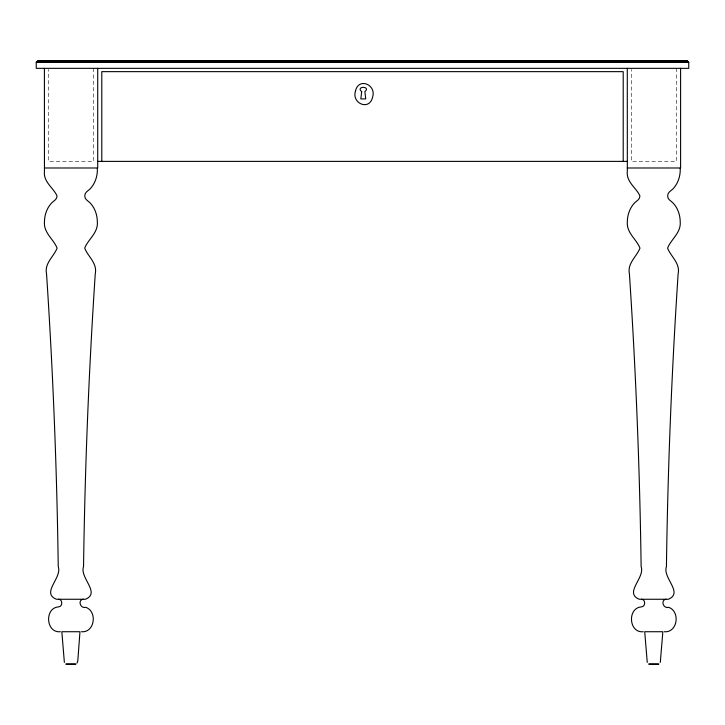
<?xml version="1.0" encoding="UTF-8"?>
<svg xmlns="http://www.w3.org/2000/svg" width="725" height="725" viewBox="0 0 725 725"><rect width="100%" height="100%" fill="white"/><g stroke="black" fill="none" stroke-linecap="round" stroke-linejoin="round"><path stroke-width="0.54" stroke-dasharray="3.62 2.72" d="M676.516 68.34L676.516 161.385L631.366 161.385L631.366 69.464M93.634 68.34L93.634 161.385L48.484 161.385L48.484 69.464"/><path stroke-width="1.09" d="M37.99 60.918L686.956 60.719L688.75 62.241L688.75 68.34L36.25 68.34L36.25 62.241L37.99 60.918L687.01 60.918M660.303 662.396L662.84 631.729L644.706 631.729L647.253 662.396M77.058 663.04L77.793 660.91L79.968 631.729L61.833 631.729L64.371 662.396M83.157 599.167C77.457 600.137 80.357 608.964 85.822 607.332C97.712 611.456 94.703 633.034 81.418 631.729M666.039 599.167C660.33 600.137 663.23 608.964 668.695 607.332C680.585 611.456 677.576 633.034 664.29 631.729M37.918 61.108L687.082 61.108M37.827 61.29L687.173 61.29M37.709 61.462L687.291 61.462M37.573 61.616L687.427 61.616M37.419 61.761L687.581 61.761M37.256 61.888L687.744 61.888M36.875 62.096L688.125 62.096M36.25 62.241L688.75 62.241M97.712 161.385L627.288 161.385M44.406 167.992L97.712 167.992L97.712 68.34M627.288 167.992L680.594 167.992L680.594 68.34M60.383 631.729C45.757 633.242 44.279 607.722 58.634 606.888C62.83 606.68 62.83 599.385 58.634 599.167M643.256 631.729C628.629 633.242 627.152 607.722 641.516 606.888C645.712 606.68 645.712 599.385 641.516 599.167M65.739 664L76.052 664M648.621 664L658.934 664M66.347 664.281L75.454 664.281M649.219 664.281L658.327 664.281M680.213 167.992C680.576 174.852 678.663 181.93 674.322 187.34C672.401 190.421 667.507 191.663 667.653 195.895C667.471 199.955 672.066 201.224 674.014 204.087C678.102 208.99 680.15 215.388 680.213 221.723C681.246 232.861 670.942 239.277 667.58 248.131C670.797 256.605 680.503 263.238 678.12 274.014C671.676 371.427 667.779 469.002 666.429 566.615C662.26 577.78 683.92 592.914 668.305 599.258L639.251 599.258C623.636 592.914 645.295 577.78 641.127 566.615C639.776 469.002 635.879 371.427 629.427 274.014C627.053 263.238 636.758 256.605 639.976 248.131C636.613 239.277 626.309 232.861 627.333 221.723C627.406 215.388 629.454 208.99 633.532 204.087C635.481 201.224 640.075 199.955 639.903 195.895C636.314 187.712 625.911 181.948 627.333 171.073L627.288 68.34M623.21 161.385L623.21 71.648L101.79 71.648L101.79 161.385M97.34 167.992C97.694 174.852 95.782 181.93 91.45 187.34C89.519 190.421 84.626 191.663 84.771 195.895C84.598 199.955 89.193 201.224 91.142 204.087C95.22 208.99 97.268 215.388 97.34 221.723C98.364 232.861 88.06 239.277 84.698 248.131C87.915 256.605 97.621 263.238 95.247 274.014C88.794 371.427 84.898 469.002 83.547 566.615C79.378 577.78 101.038 592.914 85.423 599.258L56.369 599.258C40.754 592.914 62.413 577.78 58.245 566.615C56.894 469.002 52.997 371.427 46.554 274.014C44.171 263.238 53.877 256.605 57.094 248.131C53.732 239.277 43.428 232.861 44.461 221.723C44.524 215.388 46.572 208.99 50.659 204.087C52.608 201.224 57.203 199.955 57.021 195.895C53.432 187.712 43.038 181.948 44.461 171.073L44.406 68.34M355.422 91.278C351.607 103.666 369.804 111.133 372.668 96.896C376.483 84.508 358.286 77.031 355.422 91.278M361.693 91.685L360.833 98.899L365.726 98.899L364.874 91.685C371.363 85.922 355.205 85.922 361.693 91.685"/></g></svg>
